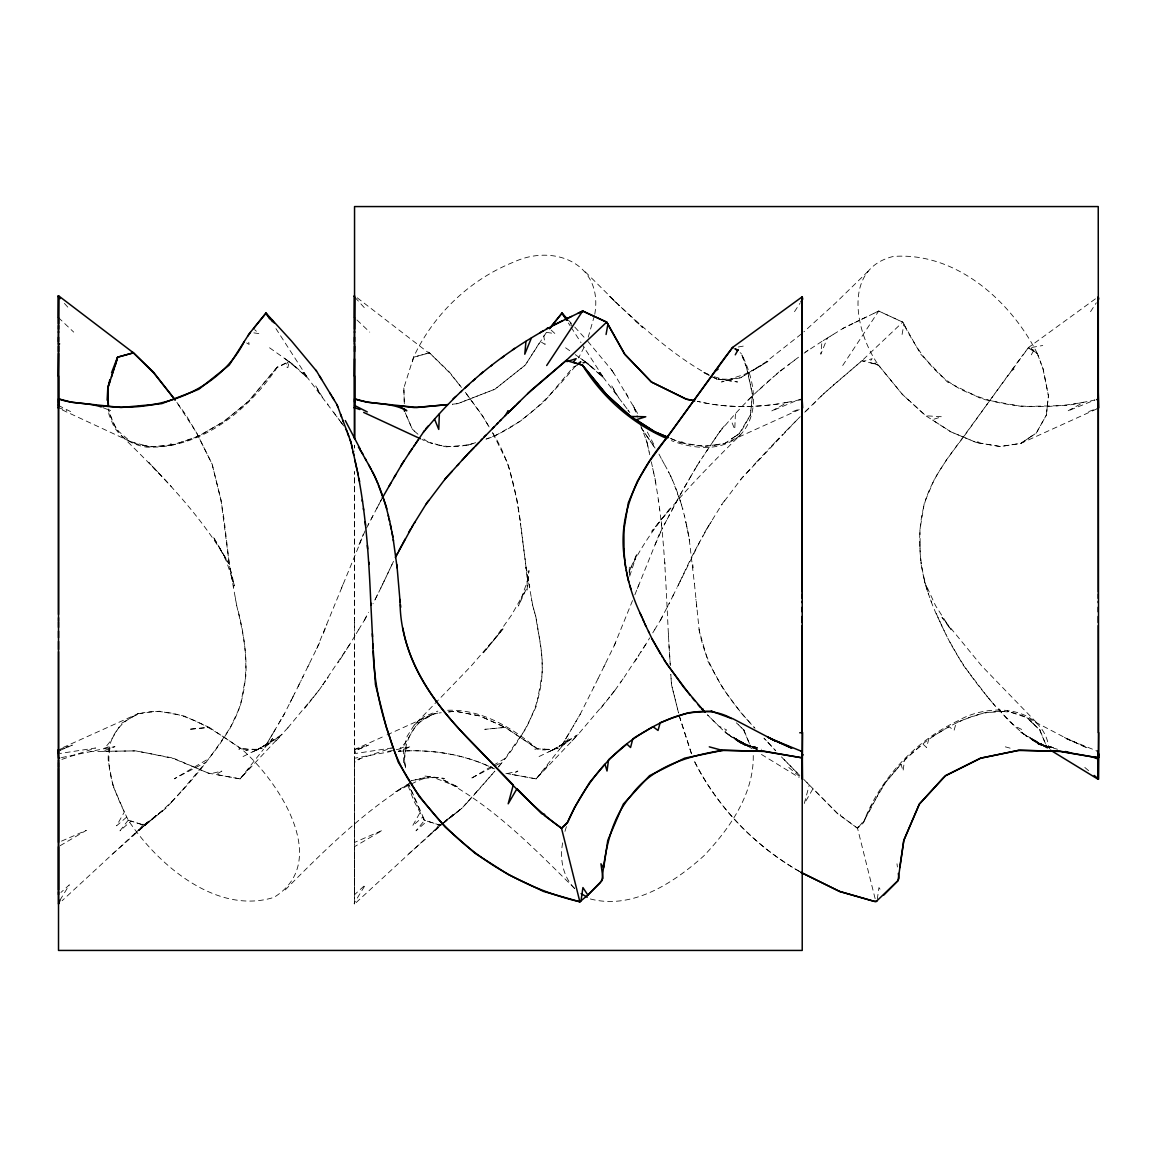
<?xml version="1.0" encoding="UTF-8"?>
<svg xmlns="http://www.w3.org/2000/svg" width="1157" height="1157" viewBox="0 0 1157 1157"><rect width="100%" height="100%" fill="white"/><g stroke="black" fill="none" stroke-linecap="round" stroke-linejoin="round"><path stroke-width="0.75" stroke-dasharray="5 3.75" d="M354.548 649.54L354.548 641.34M354.548 637.724L354.548 631.086M354.548 627.47L354.548 621.642M354.548 620.817L354.548 617.664M354.534 892.712L354.534 883.485M354.548 614.512L354.505 471.608L354.548 904.036L440.817 824.449L439.805 825.129L424.243 820.154L414.22 801.613L407.293 783.766M354.548 651.608L354.548 758.225L391.182 751.486M594.785 314.198C603.39 264.085 554.521 243.216 513.809 262.046C469.944 279.517 433.47 314.314 413.599 357.094L403.836 388L404.314 403.692M920.177 543.371L919.916 529.906L924.342 502.818L934.842 478.275L946.383 460.023L1028.645 347.404L1096.807 297.841M940.048 621.844C920.929 584.097 912.772 538.251 926.468 497.423C934.523 474.544 949.752 455.352 964.143 436.16M920.017 548.751L920.162 544.036M354.548 749.779L355.242 752.585L354.548 751.038L368.389 745.122L354.548 750.792L354.548 749.562L385.512 735.592M735.404 413.859L734.767 429.406L730.588 419.123C751.819 394.624 776.26 372.988 802.698 354.23M629.119 572.165L629.365 567.075L629.379 574.899M827.4 338.032L821.991 341.358L820.805 354.216L827.4 338.032L844.06 327.807L858.812 320.663M108.237 760.597C106.806 729.185 132.621 707.665 162.862 711.96C192.698 714.607 217.285 732.743 241.379 748.868C277.506 779.905 332.261 861.285 273.978 897.355C216.721 915.332 157.8 864.829 128.225 820.154C117.392 797.303 104.361 772.095 110.378 746.178L103.913 748.42C111.694 741.839 115.15 732.005 121.413 723.892M404.704 762.868L405.789 768.87C400.25 744.674 414.712 715.156 441.265 712.726M562.664 842.86C559.352 859.694 563.401 879.103 576.866 890.601M404.27 760.597L406.411 746.178L399.946 748.42C407.727 741.839 411.183 732.005 417.431 723.892M877.281 899.293L878.958 887.578L881.909 892.047M902.084 334.474L903.95 324.032L902.72 322.138L878.698 311.031L878.033 312.043M412.384 361.808L413.656 357.166L429.435 352.813L449.856 373.06L461.932 388.072M594.365 315.832L588.219 337.193M269.567 347.794L289.192 361.664L287.833 367.666L285.721 366.407L287.529 362.329L289.192 361.664L307.892 378.209L337.28 417.301M584.835 363.124L585.225 361.664L573.105 353.102M629.683 576.244L637.189 553.176L629.422 570.878C640.255 547.796 655.036 526.854 671.19 507.2L651.781 531.338L661.327 519.638M1041.734 365.308L1037.337 353.521L1028.472 348.011L1042.746 345.509M564.963 831.377L567.292 823.683M875.126 898.656L857.525 828.238L863.209 823.046C880.058 778.386 915.1 741.044 958.256 720.652C988.57 702.906 1041.662 704.787 1048.821 746.829L1038.465 744.255L1034.242 741.406L1047.548 747.292L1029.86 737.573L1043.238 745.73M803.753 779.355L837.798 813.805L857.525 828.238L858.393 826.416L857.756 827.862C871.669 813.559 876.326 791.07 890.861 776.26C903.906 759.368 919.757 744.689 937.835 733.35C963.492 717.138 997.522 702.892 1026.881 717.673L1071.512 741.058L1063.63 737.038L1087.797 748.16L1066.479 738.658L1096.605 750.85M863.787 822.135L870.512 807.702M316.685 648.759L365.077 530.832M359.06 544.629L363.312 534.158M614.165 645.751L633.573 597.981M655.093 544.629L662.599 527.968M323.324 633.472L326.881 624.578M634.846 594.799L659.345 534.158M341.329 588.537L342.862 584.733M637.362 588.537L638.881 584.733M584.184 347.129L578.543 357.961M583.099 363.327L585.225 361.664L603.911 378.209L626.993 408.739M614.989 690.252L621.381 681.213M357.238 297.812L429.204 353.319L428.018 351.728M383.878 581.667L393.568 561.217L381.232 587.221M699.768 541.751L676.527 588.696M382.895 583.678L380.494 588.696M677.539 586.642L678.928 583.678M364.354 620.253L368.591 612.284M660.387 620.253L669.281 603.245M319.607 642.757L296.77 689.21M615.625 642.757L597.402 679.983M698.481 544.152L708.966 525.365M307.878 666.779L309.338 663.8M603.911 666.779L605.371 663.8M679.911 581.667L691.365 557.486M302.599 677.496L303.206 676.267M299.157 684.423L294.558 693.65M300.762 681.213L301.37 679.983M380.957 587.785L372.973 603.809M566.67 737.269L580.264 714.173L595.19 684.423M598.01 678.74L593.584 687.648M672.81 596.173L676.975 587.785M292.316 698.119L295.99 690.787M376.025 597.677L377.544 594.655M673.562 594.655L668.992 603.809M293.126 696.514L283.855 714.881L263.304 749.534M290.103 702.53L291.521 699.725M375.172 599.398L375.591 598.531M366.581 527.968L373.494 514.691M284.694 713.276L282.684 716.819M660.228 532.495L669.527 514.691M665.477 522.357L664.089 525.104M368.056 525.104L368.75 523.731M704.613 532.683L706.855 528.633M694.706 551.253L697.237 546.364M381.275 499.867L371.122 519.204M379.004 504.235L375.88 510.15M366.219 616.869L365.062 619.067M662.238 616.869L661.095 619.067M702.27 537.137L702.993 535.763M667.199 607.266L668.095 605.545M693.766 553.017L691.814 556.662M380.422 501.473L382.331 497.915M671.899 510.15L679.376 496.179M667.155 519.204L681.936 491.754M797.665 419.21L741.767 478.203L721.809 504.597M1031.306 354.809L1034.199 349.588M680.388 494.429L689.326 478.926M684.206 487.777L686.766 483.351M688.589 480.213L691.886 474.5M690.064 477.639L699.999 460.804M170.614 443.767L173.217 444.852L198.599 436.131L223.894 421.481L248.249 401.595L277.347 366.986L287.529 362.329L276.798 367.969C247.916 410.677 200.537 449.176 146.505 447.137A123.625 71.372 -45 0 1 113.776 426.268L109.047 414.857L108.281 410.012M693.723 471.362L695.241 468.73M140.908 827.79L143.02 824.131L143.786 825.129L62.116 900.71M436.941 827.79L439.053 824.131L439.805 825.129M278.49 723.978L279.054 723.024M574.523 723.978L575.072 723.024M281.108 719.524L279.806 721.737M696.76 466.083L711.136 444.418M578.717 716.819L580.264 714.173M274.122 731.426L275.294 729.445M568.463 734.276L559.323 749.519M571.327 729.445L570.025 731.658M565.628 739.005L566.062 738.282M573.221 726.191L573.973 724.933M575.839 721.737L576.591 720.449M358.829 629.336L355.098 635.598M652.765 632.865L654.848 629.336M870.599 807.543L885.756 782.291L901.043 764.184L903.053 771.01L904.6 759.686L922.896 744.023L926.583 747.523L928.782 738.99L931.052 737.313L949.044 726.726L954.077 730.457L956.188 722.72L968.669 717.875L984.405 712.741L1007.458 711.15M273.876 731.875L267.383 742.707L272.662 738.6L263.536 749.201M564.052 741.666L564.688 740.61M707.665 527.375L722.431 503.584M347.852 647.428L355.286 635.294M643.87 647.428L649.713 637.912M358.525 629.827L364.889 619.385M1037.337 353.521C1010.683 300.704 955.566 251.662 893.204 256.478C841.674 269.017 855.761 333.129 878.525 365.207L902.417 394.436L925.831 415.782L941.784 416.751L932.094 419.774L925.831 415.782L910.328 401.739M654.558 629.827L660.907 619.385M59.962 900.204L69.362 884.816L60.931 892.466M349.848 644.232L321.154 687.157M645.881 644.232L624.216 677.207M502.919 628.974L483.467 652.808L502.919 628.974L471.188 665.998L414.249 725.034L407.148 736.286L403.489 750.286L403.533 766.267M342.891 655.195L339.768 660.097M638.172 656.381L638.924 655.195M338.234 662.513L339.001 661.298M635.019 661.298L636.986 658.232M318.97 690.252L322.441 685.32M346.536 649.525L346.999 648.788M343.643 654.023L345.307 651.434M710.268 523.354L711.598 521.272M640.559 652.62L641.325 651.434M794.497 311.696L799.993 303.264M1090.53 311.696L1096.315 302.816M842.701 365.511L878.698 311.031L902.72 322.138C917.703 352.422 938.833 382.215 971.735 394.103C1010.22 410.533 1054.649 408.985 1094.956 399.96L1067.419 411.154L1083.776 402.231L1066.971 405.528L1022.007 406.526L982.336 399.179L947.409 381.998L920.726 354.187L908.158 331.857M717.759 434.656L702.878 456.581M720.623 430.447L711.96 443.189M719.48 432.111L730.588 419.123M743.662 476.178L741.767 478.203M620.195 682.89L624.447 676.888M324.177 682.89L325.348 681.213M328.198 677.207L327.243 678.537M276.566 368.013L248.249 401.595L223.894 421.481L198.888 435.958M287.963 727.724L240.078 778.878L216.157 774.496L221.884 771.068L211.297 773.57L208.434 773.165L174.938 758.833L148.009 753.221L135.673 750.893L102.279 751.312L114.962 746.641L90.13 751.515L135.673 750.893L171.41 757.719L208.434 773.165L240.078 778.878L251.951 765.24M322.745 684.901L323.454 683.903M505.884 773.339L536.11 778.878L547.97 765.24M287.775 727.941L318.797 690.469L312.491 698.452M507.316 773.57L517.917 771.068L512.189 774.496L536.11 778.878L578.153 734.406L607.888 699.276M662.194 518.625C686.289 489.006 713.189 461.845 740.278 434.989C761.234 412.557 754.031 378.223 741.304 353.521L740.118 352.697M493.46 640.559L511.481 615.162L526.189 589.26L518.481 606.008L527.057 582.159L528.98 570.575L527.014 590.099L527.216 578.645L525.885 567.205L532.77 605.69M740.682 479.634L741.579 478.448M964.2 436.059L1010.538 371.787L1014.053 368.982L1011.261 370.732L1021.559 356.66M276.624 367.94L277.347 366.986M311.855 699.276L308.514 703.528M722.85 502.861L724.73 500.446M614.815 690.469L605.834 701.894M1028.645 347.404L1021.631 356.558M307.719 704.541L302.744 710.832M603.737 704.541L598.762 710.832M610.997 695.343L614.005 691.51M240.078 778.878L263.463 749.317M536.11 778.878L559.496 749.317M498.826 766.455C523.586 737.356 544.368 701.793 542.098 662.325C543.313 655.976 529.776 582.246 538.714 634.369C541.548 648.122 542.864 662.05 541.838 676.136L536.429 705.9L525.828 728.765L504.958 758.529L492.925 765.587M608.51 698.452L609.753 696.904M724.803 732.048L726.524 729.879L718.757 726.075L707.433 714.824L724.803 732.048L752.903 749.215M943.967 630.319C957.446 659.49 977.101 685.248 998.115 709.342L998.881 708.735C1004.536 717.412 1015.094 726.856 1023.757 734.059L1020.836 732.048L1022.557 729.879L1014.79 726.075L996.553 707.592M740.596 743.04L743.184 743.763A3.731 2.357 -69.9 0 1 743.676 743.647M1038.465 744.255L1039.217 743.763A3.731 2.357 -70.1 0 1 1039.695 743.633L1041.502 744.182L1035.038 740.856L1049.703 748.073L1038.465 744.255L1047.924 747.538M498.305 767.077L501.936 762.246L494.039 766.397M724.484 425.79L721.766 428.77M559.554 749.201L568.694 738.6L563.416 742.707M171.583 802.076L166.073 808.092L138.276 830.581C175.662 802.524 206.235 765.746 230.981 726.307C251.676 690.223 247.627 646.937 237.46 608.264M275.93 740.972L282.134 734.406M442.48 823.929L462.091 808.092L494.878 771.112L478.029 790.535M571.963 740.972L578.153 734.406M171.728 801.917L181.837 790.708M467.746 801.917L477.87 790.708M755.81 462.829L753.337 465.577M756.606 461.947L769.911 447.745M467.616 802.076L462.091 808.092L442.22 824.059L459.908 809.582M750.069 469.221L745.18 474.558M747.755 400.336L751.79 396.446M181.924 790.621L205.903 762.246L174.331 778.806L208.925 758.529L218.774 745.701L229.809 728.765L240.396 705.9L245.805 676.136C247.309 651.854 242.131 627.788 236.375 604.344M775.754 441.627L782.595 434.381M774.886 442.553L770.736 446.877M546.292 332.58L525.264 365.091L494.921 389.215L457.854 403.605L452.344 404.241L457.854 403.605L494.921 389.215L525.264 365.091L540.29 341.503L545.149 344.424L543.776 336.08L545.41 333.505L546.494 332.363L555.027 333.635L550.602 329.6M786.297 430.708L789.985 426.976M821.441 395.882L803.696 413.194L810.392 406.902M285.229 889.892C323.526 851.335 362.488 812.46 408.956 783.723M791.981 424.937L800.196 416.665M813.024 404.299L815.83 401.465M354.548 749.562L364.73 746.106M776.333 374.275L778.777 372.062M823.625 393.727L862.211 360.507L902.72 322.138M868.184 271.201L835.412 303.163L803.884 331.842M784.648 432.356L785.805 431.199M820.443 396.851L833.821 384.688M842.47 328.776L844.06 327.807M112.75 853.852L157.265 814.441M408.768 853.852L451.288 816.206L444.201 821.701L445.734 820.458M758.761 390.169L765.081 384.457M766.238 383.415L773.845 376.517M155.255 816.206L134.458 833.995L156.238 815.338M452.271 815.338L453.298 814.441L442.437 823.668M209.33 727.449L240.482 748.319L238.805 749.201C246.311 748.203 254.526 750.503 262.118 748.42L259.674 748.362L243.042 756.533M539.075 756.533L554.536 749.027L553.147 749.808L577.054 735.172L572.267 738.238M430.491 833.995L441.092 824.811M414.249 725.034L424.402 716.429L437.867 711.121M833.937 384.616L862.211 360.507L878.525 365.207L902.417 394.436L910.226 401.638M158.711 813.935L166.073 808.092M454.744 813.935L462.091 808.092M801.28 334.04L765.558 362.213L741.001 377.529L767.901 361.476L753.236 370.269M138.276 830.581L163.889 809.582M434.294 830.581L441.121 825.028M670.236 438.315L680.258 442.466L682.138 441.699M978.171 441.699L976.291 442.466L950.953 431.879L932.094 419.774L950.765 431.792M413.541 357.253L428.943 352.972M143.786 825.129L149.716 820.458L143.786 825.129L128.225 820.154L126.749 817.03L116.568 825.823L124.349 811.997L113.588 787.179M780.093 371.079L784.084 368.1M792.053 362.17L794.729 360.16M821.991 341.358L805.59 352.075M804.144 353.16L810.623 348.315M788.062 365.149L789.363 364.18M267.209 743.965L265.908 744.833L273.5 740.017L267.253 745.05L281.021 735.172L259.674 748.362M555.432 748.492L556.43 747.957L553.552 749.577L537.412 748.868L505.349 727.449L480.01 715.995L455.337 711.237L447.079 712.061M740.278 434.989C721.361 452.17 693.535 448.988 671.393 440.629M735.505 436.218L724.788 443.391L717.456 444.49M1030.67 436.796L1036.267 433.065L1046.463 414.929L1036.267 433.065L1020.821 443.391L1000.299 446.515L991.766 445.127L976.291 442.466L950.953 431.879M733.581 437.52L731.6 438.836M563.228 743.965L561.926 744.833L569.519 740.017L563.271 745.05L571.442 738.817M1025.782 440.065L1029.6 437.52M263.782 746.034L266.79 744.255M262.306 746.887L259.226 748.637L262.191 746.959M734.637 436.796L737.718 434.743M739.077 433.832L750.43 414.929L740.234 433.065L736.373 435.654M560.089 745.846L559.178 746.395L562.808 744.255M558.339 746.887L555.244 748.637L558.224 746.959M1020.937 443.305L1024.668 440.817M121.89 723.125L138.146 713.623L60.121 748.839M417.923 723.125L434.164 713.623L440.658 712.813M830.422 336.181L833.083 334.547M575.55 366.06C550.906 395.231 523.47 425.95 485.998 439.139M263.145 746.395L264.056 745.846M410.489 782.754L395.52 791.706L418.718 780.397L430.202 776.376L411.429 780.744L422.479 778.401L433.47 777.562L444.389 778.415L424.72 776.014L435.9 778.372L458.664 787.31L441.902 779.167C494.068 806.472 535.416 849.701 576.851 890.673M60.063 845.738L86.341 830.35L60.164 841.703M491.421 766.469L470.364 778.806L492.463 767.221M494.921 435.958L519.927 421.481L544.282 401.595L573.38 366.986L577.733 365.12M258.676 748.926L257.114 749.808L258.517 749.027M354.548 893.551L354.548 904.036L354.1 903.284L365.395 884.816L354.548 894.65L354.548 891.772M800.586 399.613L787.758 402.231L771.386 411.154L797.202 400.279L802.22 399.281M258.242 749.114L255.668 750.503L257.997 749.273M554.275 749.114L551.701 750.503L554.029 749.273M756.288 368.374L744.616 374.29L721.52 381.969L740.364 377.804L729.286 379.25L718.251 379.077L737.559 381.969L718.251 379.077M252.776 751.862L257.765 749.36M548.808 751.862L553.798 749.36M854.473 322.76L867.519 316.454M849.267 325.291L852.781 323.584M874.041 313.287L878.698 311.031M861.459 319.375L877.989 311.378M844.899 327.402L845.738 326.997M799.227 409.636L724.788 443.391C706.334 448.164 686.81 445.807 669.541 438.011M1096.749 408.956L1020.821 443.391L1000.299 446.515L977.043 442.61M387.031 734.897L434.164 713.623M582.578 362.763L583.562 362.329M60.063 750.387L72.356 745.122L60.063 750.155M486.591 438.937L494.343 436.232M792.733 411.574L799.342 409.115M1088.751 411.574L1097.024 408.493M494.473 768.884C464.767 754.277 431.185 748.926 398.297 751.312L410.995 746.641L386.727 751.645M58.168 749.91L68.697 746.106M472.924 443.55L468.325 444.997L466.647 443.767M475.599 442.654C458.1 448.757 438.59 447.672 421.929 439.458M61.885 759.382L95.583 748.001L60.28 753.438M198.31 436.232C176.891 444.794 152.724 451.375 130.51 441.598L60.034 408.884M554.709 748.926L558.151 748.42L555.707 748.362M61.422 757.604L90.709 751.645M787.758 402.231C758.023 407.828 726.972 408.378 697.44 401.305M778.155 404.039C751.992 407.553 724.022 407.871 697.7 401.349M784.287 402.853L786.008 402.549M738.311 346.984L746.713 345.509M716.892 444.563L705.22 446.385M744.501 730.255L743.532 729.749L750.517 746.222L756.924 747.523L750.517 746.222L743.85 730.024L738.296 724.629L743.647 729.807M1040.533 730.255L1039.55 729.749L1046.535 746.222L1052.957 747.523L1046.535 746.222L1039.868 730.024L1026.881 717.673L1007.328 711.092L1008.832 711.772M138.218 713.594L159.304 711.237L174.36 714.057L183.977 715.995L209.142 727.348L188.736 729.344L209.229 727.391M149.875 446.877L172.248 444.953M445.908 446.877L468.267 444.953M447.614 710.268C481.225 708.937 512.508 727.883 537.412 748.868L545.005 749.201L541.823 750.531L548.056 749.288L553.552 749.577M448.583 711.931L455.337 711.237L480.01 715.995L505.161 727.348L484.769 729.344L505.247 727.391L536.515 748.319L534.823 749.201L537.412 748.868M398.297 751.312C430.635 749.027 463.639 753.843 492.94 768.219M743.777 743.532L745.47 744.182L740.364 742.968L726.9 733.596L728.664 734.753L727.912 734.333M241.379 748.868L248.986 749.201L245.79 750.531L252.024 749.288L257.519 749.577M253.875 332.869L259.009 333.635L254.583 329.6M681.025 442.61L704.266 446.515M1047.157 746.511L1046.087 746.193L1057.512 749.244M757.011 749.302L742.447 744.255L761.494 749.244M590.33 898.96C632.619 909.937 673.62 882.993 703.745 855.949C730.544 827.776 756.056 791.084 753.019 750.43M1046.535 746.222L1054.403 747.769L1048.546 746.627L1049.37 746.988M750.517 746.222L758.37 747.769L752.585 746.598L753.352 746.988M1046.087 746.193L1043.744 745.643L1048.734 747.538M751.124 746.511L747.711 745.643M1047.635 746.366L1051.496 747.277L1047.837 746.366M751.602 746.366L755.478 747.277L751.804 746.366M612.53 371.05L611.619 370.023L615.423 375.808M752.426 746.612L754.031 747.017L752.513 746.627M1047.056 746.222L1048.821 746.829M751.023 746.222L752.788 746.829L750.112 746.207M408.956 785.661L408.623 783.983L424.576 820.241L416.014 830.827L427.005 821.094L438.705 824.739M128.225 820.154L119.995 830.827L130.972 821.094L142.673 824.739M432.617 443.261L430.505 442.683M437.52 444.592L435.032 443.912M441.063 445.561L442.075 445.835M444.476 446.486L443.088 446.11M145.044 445.561L149.195 446.689M1005.303 746.843L1013.59 749.1M427.888 441.974L422.016 437.708M438.792 444.924L439.92 445.243M143.902 445.243L130.51 441.598L116.394 429.435L108.512 411.169L108.454 409C110.739 416.491 113.357 425.212 118.52 431.272M714.303 376.763L726.046 380.219M742.447 744.255L749.678 746.265M878.525 365.207L874.851 363.978L876.847 361.823L873.969 363.761L869.355 362.257L872.176 358.656L863.006 361.577L862.211 360.507M58.052 407.568L66.759 410.504M741.102 743.387L738.282 741.449M756.49 749.085L751.949 747.422L757.271 749.374L737.284 739.757L750.083 746.771L735.563 738.672L748.651 746.251L733.842 737.573L747.205 745.73M738.166 741.348L739.742 741.955L736.879 740.552M102.828 407.582L110.783 410.735L107.89 409.072M1034.879 741.333L1022.933 733.596L1027.112 736.647M738.846 741.333L735.143 739.41L740.74 741.941L731.557 736.98M708.359 374.376L702.415 371.99L711.324 376.387M1049.486 747.87L1044.814 745.817L1049.558 747.899M1032.912 740.552L1035.775 741.955L1031.176 739.41L1036.759 741.941L1027.59 736.98M1048.821 747.61L1044.033 745.412L1048.285 747.408M1027.011 736.59L1026.013 735.852L1027.488 736.807M730.993 736.59L730.4 736.141M712.813 377.124L718.757 380.06L710.832 375.982M58.298 405.384L71.257 411.921M709.255 375.172C671.884 354.837 640.602 325.276 609.638 296.525L619.4 305.665L585.008 271.577M730.53 736.127L728.505 734.695M1033.837 350.253L1030.974 348.691L1033.577 350.716M246.687 342.964L249.117 344.424L248.292 339.42M1020.836 732.048L1048.936 749.215M761.451 754.436L799.14 777.475M799.906 871.713C754.364 845.709 716.689 806.27 693.332 759.368M799.169 871.25C753.684 845.232 715.836 805.561 693.101 758.442M1036.744 353.116L1029.311 347.867M565.599 347.794L571.862 352.205M580.612 358.41L591.979 367.203L590.547 365.713L600.83 375.244L598.791 371.903L601.915 376.285L599.818 372.684L603.911 378.209L582.795 345.437M284.593 358.41L295.961 367.203L294.529 365.713L304.797 375.244L302.772 371.903L305.896 376.285L303.799 372.684L307.892 378.209L275.945 328.617M585.225 361.664L588.971 364.686M291.318 363.298L290.407 362.604L292.952 364.686M586.483 362.662L587.337 363.298M289.192 361.664L290.45 362.662M736.358 722.821L737.833 724.268M1033.172 723.675L1039.68 729.807M588.523 364.267L587.742 363.66M292.49 364.267L291.709 363.66M1084.818 767.438L1088.853 770.866M788.799 767.438L800.08 777.056M414.553 431.272L412.196 428.914M417.981 434.237L412.427 429.435L405.167 412.659M857.525 828.238L840.184 815.381L840.647 814.326L837.798 813.805L812.995 788.698L804.202 803.811L809.293 785.01L804.578 780.208M429.435 352.813L449.422 372.062L461.484 387.465M621.28 307.473L642.815 327.749L632.893 318.334M356.963 319.983L369.748 332.117M58.385 317.553L73.715 332.117M1036.397 722.416L981.628 665.839L941.972 617.448L951.285 630.203L935.579 605.704L924.356 581.32L928.695 594.886M121.615 435.827C161.3 474.775 201.072 515.053 228.84 563.661L213.033 536.588L228.84 563.661M781.409 756.866L799.805 775.552L781.93 757.343M465.331 392.324L483.033 416.751L489.527 427.656L481.905 414.828L464.738 391.587M694.446 583.88L699.247 630.84L708.026 661.457L723.371 689.138L740.682 712.437L752.513 725.584M157.497 471.752L148.877 462.569L171.424 486.649M754.335 727.522L753.641 726.784L754.986 728.259M568.347 320.07L571.587 323.598M574.754 327.055L585.413 338.697M1033.346 723.877L1026.881 717.673M355.011 297.407L365.164 308.601M64.416 303.409L69.131 308.601M987.283 696.586L963 664.841L948.133 638.982M991.925 702.154L988.382 697.902M993.111 703.572L994.991 705.857M587.814 341.329L611.691 370.038M751.327 724.369C726.582 697.035 705.003 665.145 698.9 628.106M623.377 403.822L624.144 404.863M327.344 403.822L328.111 404.863M342.27 423.968L336.398 416.086M339.608 420.439L338.177 418.516M641.05 427.627L654.443 447.137M340.765 421.958L343.788 425.993M333.795 412.572L335.906 415.435M628.873 411.285L627.933 409.997L629.813 412.572M646.72 435.958L649.337 439.66M652.201 443.912L655.325 448.439M642.207 429.261L643.292 430.838M644.753 433.007L645.953 434.786M650.104 440.831L650.87 442.003M568.362 323.005L570.17 325.811M571.066 327.214L581.002 342.631M570.155 322.933L572.845 327.243M637.579 413.411L613.21 372.178M625.894 393.062L627.904 396.287M664.581 464.579C678.074 487.965 685.19 514.46 689.485 540.955M618.749 397.748L611.648 385.715L616.45 394.739M322.716 397.748L315.615 385.715L320.417 394.739M661.833 459.575L664.682 464.767M670.467 475.556L673.822 483.38M492.419 432.501C521.85 478.694 518.987 535.257 529.79 587.018M903.921 324.249L907.29 330.28M658.969 454.094L662.397 460.717M668.269 471.376L668.977 472.721M647.356 432.067L654.862 446.428M492.896 433.354L508.14 464.102L516.962 499.882L520.462 521.821M220.336 549.127L226.555 561.564L234.582 585.847L229.549 565.99L221.074 500.591L212.107 464.102L196.386 432.501L176.428 401.783L185.872 414.828L196.878 433.354L212.107 464.102L220.929 499.882L224.429 521.821M936.187 613.355L942.955 628.237M941.191 624.635L941.899 626.038M946.079 634.716L947.12 636.871M941.943 626.139L945.038 632.561M424.243 820.154L422.782 817.03L412.601 825.823L420.367 811.997L409.621 787.179M405.239 412.774L411.964 428.379M678.74 496.917L677.771 494.429M930.662 599.962L931.515 602.175M640.573 424.937L646.994 442.162L649.844 455.236L649.149 451.982M676.093 489.729L674.791 486.215M1038.87 357.629L1039.232 358.612M746.554 367.564L752.498 394.87L750.358 415.001L752.498 394.87L747.263 369.445L741.304 353.521L745.715 365.308M635.164 410.431L633.053 404.748L637.623 417.07M1042.934 368.505L1048.43 395.882L1043.281 369.445L1040.317 361.505M1037.916 355.083L1038.494 356.645M679.998 500.171L682.905 509.008M646.04 439.544L647.284 443.521M677.337 493.157L677.698 494.256M926.931 588.913L925.86 585.384M924.139 579.643L924.819 581.899M928.218 593.281L928.449 594.091M532.394 604.344L535.619 615.987M533.493 608.264L534.881 613.297M236.737 605.69L229.549 566.062L224.53 523.08M679.217 715.648L692.06 755.535L679.607 717.08M526.175 568.347L520.563 523.08M651.319 461.817L653.098 470.017M652.707 468.383L654.226 475.006M678.566 713.016L671.465 684.539L670.814 674.386L671.465 684.539L678.523 712.77M647.573 444.895L648.368 448.439M653.488 471.666C666.475 535.474 665.665 600.931 670.322 665.637M686.246 524.352L687.345 529.327M685.667 521.503L685.985 523.051M684.308 515.415L684.582 516.716M654.978 478.362L655.86 483.105M687.88 531.902L688.95 536.935M921.29 565.296L924.11 579.498M230.142 568.347L233.757 587.018M112.923 785.661L108.671 762.868M689.283 539.596L694.431 583.764M659.389 508.415L659.62 510.02M658.217 499.954L658.449 501.588M896.979 863.787L897.427 866.998M695.979 600.107L695.892 599.369M692.754 564.529L693.188 567.928M531.41 597.706L531.714 600.353M235.377 597.706L235.695 600.353M696.5 604.634L696.789 607.223M669.816 656.916L669.339 651.131M661.573 525.206L661.269 521.677M920.017 548.765L920.148 550.37M920.813 560.682L920.191 551.108M920.943 562.418L921.073 564.168M668.384 633.718L668.544 636.697M669.99 660.575L670.178 664.234M669.122 648.18L668.905 643.928M664.885 562.201L664.986 564.327M403.836 388L404.372 405.384M354.548 448.149L354.548 445.243L354.548 451.158M354.548 883.369L354.548 846.649L382.374 830.35L354.548 842.412L354.548 762.405L360.391 758.37L354.548 761.422L354.548 752.527L354.534 753.641L391.601 748.001L354.548 760.525L354.548 889.993M1047.259 406.7L1046.376 415.001L1048.502 395.115L1047.259 406.7M561.347 745.122L560.552 745.614L561.29 745.166M260.397 747.957L259.486 748.463L260.397 747.957M1022.817 733.364L1021.92 732.844L1022.802 733.495M726.784 733.364L725.887 732.844L726.77 733.495M766.252 740.581L763.982 738.166L775.653 750.705L766.252 740.581"/><path stroke-width="1.5" d="M58.515 649.54L58.515 641.34M58.515 637.724L58.515 631.086M58.515 627.47L58.515 621.642M58.515 620.817L58.515 617.664M58.052 407.568L58.515 408.19L58.515 405.124M58.515 404.646L58.515 403.605M58.515 614.512L58.515 343.904M58.515 351.598L58.515 346.247M58.515 341.677L58.515 337.179M58.515 332.594L58.515 331.452M58.515 329.152L58.515 296.901M354.548 351.598L354.548 346.247M354.548 341.677L354.548 337.179M354.548 332.594L354.548 331.452M354.548 329.152L354.548 296.901M802.22 622.567L802.22 616.406M802.22 611.836L802.22 607.251M802.22 602.681L802.22 601.278M802.22 598.429L802.22 593.859M1098.239 622.567L1098.239 616.406M1098.239 611.836L1098.239 607.251M1098.239 602.681L1098.239 601.278M1098.239 598.429L1098.239 593.859M802.22 377.298L802.22 296.799L732.627 347.404L649.496 461.339L637.464 481.11L628.323 502.818L623.898 529.863L623.985 548.751M802.22 384.442L802.22 592.124M802.22 383.271L802.22 378.498M1098.239 384.442L1098.239 592.124M1098.239 383.271L1098.239 296.799L1098.774 299.041M59.672 757.965L58.515 758.225L58.168 749.91M58.515 317.683L58.515 323.772M354.548 317.683L354.36 343.904M58.515 406.266L58.515 398.832L71.662 402.274L121.037 407.495L156.325 404.241L161.835 403.605L193.161 391.543L198.888 389.215L229.231 365.091L249.377 333.505L265.965 313.128L272.459 321.762M354.071 407.568L354.548 408.19L354.548 398.832L367.695 402.274L417.07 407.495L447.687 404.617L414.235 407.568L398.124 405.76L406.816 410.735C390.733 401.595 371.614 405.268 354.664 398.861M802.235 299.865L801.801 393.047L802.654 407.886M1098.253 299.865L1098.253 391.138M1098.239 391.876L1098.687 407.886M58.515 651.608L58.515 761.422M354.548 343.904L354.259 375.953M58.515 842.412L58.515 768.364M802.22 408.045L802.22 399.281L800.586 399.613M1098.239 408.045L1098.239 399.281L1096.605 399.613M1098.6 779.196L1098.239 206.568L354.548 206.568L354.548 438.546L354.548 375.909M802.22 778.892L802.611 732.54L799.733 732.786M624.78 560.682C616.681 513.708 638.592 470.957 668.11 436.16M58.515 749.779L58.515 750.792M439.371 413.859L438.749 429.406L434.555 419.123C470.292 378.368 514.171 344.612 562.779 320.663M58.501 753.641L58.515 751.038M107.124 400.206L107.803 388L109.872 379.568M802.22 759.108L802.582 779.196M525.958 341.358L524.772 354.216L531.367 338.032M1094.218 775.45L1098.239 778.892L1098.239 759.108L1093.452 757.329L1098.846 757.372L1098.239 755.058L1099.15 754.986L1097.284 751.197L1098.239 751.443L1098.239 757.864L1060.231 751.472L1019.736 750.141L980.644 758.168L945.573 775.667L919.352 804.086L903.805 840.372L898.006 880.636L875.907 901.795L839.649 891.468L800.644 872.19M899.712 867.779L903.805 840.372L919.352 804.086L942.68 778.444L945.573 775.667L980.644 758.168L1018.319 750.401M606.066 334.474L607.931 324.032L606.687 322.138L582.665 311.031L582 312.043M58.24 375.953L58.515 353.435M802.22 751.443L802.22 754.465L803.117 754.986C800.76 755.391 803.594 751.327 801.266 751.197L802.22 751.558L770.461 738.658L791.764 748.16L767.597 737.038L775.494 741.058L732.482 718.526M115.035 365.872L117.609 357.18L133.417 352.813L153.838 373.06L175.271 400.105L153.389 372.062L133.417 352.813L58.515 295.758L57.85 296.163L60.106 298.651M132.925 352.972L117.638 357.166L116.105 362.604M733.278 347.867L732.453 348.011M1098.644 732.54L1098.239 779.355L1050.354 750.083M108.194 386.785L112.099 374.868M111.361 377.11L112.836 372.583M113.719 369.907L115.845 363.399M107.803 388L108.339 405.384L107.803 388L108.599 385.57M109.279 383.502L110.291 380.393M112.663 373.118L114.225 368.331M111.52 372.829L117.508 357.253M372.872 643.928C373.335 675.023 378.657 705.64 389.07 734.941C396.504 762.593 411.516 787.7 430.086 809.307C467.717 855.746 521.807 888.243 579.874 901.795L587.843 895.041L582.926 887.578L581.016 900.956L579.874 901.795L561.507 828.238L567.176 823.046C583.678 785.849 609.753 751.963 645.302 731.253C670.25 715.952 704.338 702.762 731.904 718.627L711.295 711.092L712.799 711.772M133.417 352.813L131.999 351.728M400.062 601.076C399.917 655.629 432.053 702.068 468.947 739.251C499.029 769.607 526.695 803.291 561.507 828.238L567.754 822.135L574.494 807.702M395.332 557.486L412.933 525.365M401.016 546.726L398.673 551.253M408.58 532.683L410.822 528.633M397.748 553.017L396.591 555.158M402.448 544.152L405.254 538.96M58.385 317.553L58.515 295.758L58.515 950.432L802.22 950.432L802.22 296.799L802.741 299.041L800.904 301.861M354.418 317.553L354.548 295.758L353.883 296.163M452.185 471.275L445.734 478.203L425.79 504.597M735.274 354.809L738.18 349.588M401.219 546.364L401.826 545.251M390.733 483.351L382.331 497.915L383.343 496.179M395.853 474.5L388.911 486.475M394.031 477.639L403.981 460.804M400.727 466.083L409.376 452.85M59.962 900.204L58.515 904.036L58.515 891.772M505.204 415.609L508.183 410.721L507.677 413.194L500.113 420.743M426.412 503.584L411.646 527.375M574.566 807.543L589.723 782.291L605.01 764.184L607.02 771.01L608.568 759.686L626.863 744.023L630.551 747.523L632.763 738.99L635.034 737.313L653.025 726.726L658.044 730.457L660.17 722.72L672.636 717.875L688.372 712.741L711.439 711.15M244.272 341.503C218.384 392.483 156.224 413.251 102.105 405.76M247.743 336.08L250.462 332.363M414.235 523.354L414.915 522.313M546.683 365.511L582.665 311.031L606.687 322.138L624.708 354.187L651.391 381.998L686.303 399.179L694.779 400.814M408.551 454.079L412.239 448.641M410.185 451.635L417.966 440.195M414.278 445.647L415.103 444.418M424.59 430.447L415.927 443.189M423.462 432.111L434.555 419.123M253.47 328.588L265.965 313.128L291.636 341.156L316.512 371.05L330.873 394.682M725.526 356.66L715.228 370.732L718.034 368.982L714.505 371.787L668.182 436.059M468.267 453.501L501.169 419.687M469.785 451.91L462.077 460.284M444.664 479.634L445.358 478.694M727.84 353.652L725.613 356.558M426.832 502.861L428.697 500.446M732.627 347.404L727.927 353.565M445.546 478.448L465.027 456.986M428.452 425.79L425.733 428.77M567.205 318.811L561.998 313.128L549.503 328.588L561.998 313.128L567.451 320.359M883.861 895.041L898.006 880.636L898.989 878.264L898.324 873.434M457.319 465.577L458.996 463.726M480.574 440.716L482.238 438.922M478.868 442.553L475.541 446.023M483.944 437.1L485.68 435.249M465.548 456.364L467.529 454.296M470.566 451.114L473.878 447.745M492.361 428.596L493.952 426.976M496.917 423.954L497.886 422.97M606.687 322.138L566.178 360.507L531.251 390.198L507.677 413.194L515.791 405.5M517.005 404.299L519.797 401.465M480.314 374.275L482.744 372.062M527.592 393.727L566.178 360.507L582.506 365.207L606.384 394.436L630.695 416.477L645.765 416.751L636.061 419.774L629.798 415.782L614.295 401.739M455.757 396.446L452.994 398.948M546.437 328.776L548.028 327.807M465.302 387.826L469.048 384.457M472.765 381.087L475.325 378.773M460.443 392.223L461.585 391.196M512.464 349.92L514.605 348.315M702.082 709.342L702.849 708.735L702.27 709.559L705.134 712.191M501.357 358.207L504.004 356.211M490.742 366.104L492.043 365.149M877.049 900.956L874.258 901.404L839.649 891.468M539.712 332.912L543.081 330.844M553.234 325.291L571.486 316.454M578.023 313.287L582.665 311.031M565.44 319.375L581.957 311.378M1018.565 750.459L1059.826 751.153L1098.239 757.864M722.301 750.401C688.357 755.796 652.23 766.469 631.158 795.481C610.809 818.664 604.923 850.699 601.987 880.636L587.843 895.041L600.035 882.95L602.971 878.264L600.946 863.787L603.694 867.779L607.772 840.372L623.319 804.086L649.554 775.667L684.611 758.168L723.703 750.141L764.213 751.472L802.22 757.864L802.22 755.058L802.22 757.473M59.629 343.875L58.327 343.904L58.515 325.479M802.22 757.864L763.794 751.153L722.532 750.459L709.284 746.843M694.07 400.669L686.303 399.179L651.391 381.998L624.708 354.187L607.888 324.249M315.601 370.023L316.512 371.05M354.548 405.442L367.275 411.921M543.631 891.468L579.874 901.795M58.631 398.861C71.864 404.169 87.657 402.318 101.237 406.946M1065.525 751.486L1070.543 752.874M584.328 367.449L582.506 365.207L578.818 363.978L580.828 361.823L577.936 363.761L573.322 362.257L576.143 358.656L566.988 361.577L566.178 360.507M354.548 407.727L359.885 409.52M668.529 437.577L654.848 431.85L636.061 419.774L654.746 431.792M667.546 437.129L654.934 431.879M363.66 412.413L420.381 438.749M666.779 438.474C631.997 423.592 602.378 397.285 582.506 365.207M839.476 891.382L801.136 872.494M543.443 891.382L508.487 874.663L475.137 853.374L445.17 827.11L419.297 796.667L398.239 762.145L386.525 728.071L375.432 684.539L373.306 651.131M737.804 350.253L734.955 348.691L737.544 350.716M581.103 893.638L587.25 897.181M561.507 828.238L544.152 815.381L544.614 814.326L541.765 813.805L527.462 799.4M614.193 401.638L606.384 394.436L584.386 367.507M527.39 799.328L516.977 788.698L508.183 803.811L513.274 785.01C469.54 738.687 414.698 694.084 402.867 628.106M704.946 712.278L683.498 686.983L665.42 661.818M700.535 707.592L698.163 704.873M690.15 695.256L666.562 663.655M692.363 697.902L694.706 700.723M359.769 449.147L368.664 464.767M358.424 447.137L362.951 454.094M561.998 313.128L566.54 320.185M265.965 313.128L269.61 318.782M644.883 623.927L652.302 639.387L665.145 661.37M272.329 320.07L274.122 322.933M661.949 656.279L662.657 657.407M663.771 659.172L665.998 662.73M329.875 393.062L337.034 404.748L348.749 436.16M319.404 375.808L321.617 379.438M331.885 396.287L333.896 399.599M369.329 466.069C382.388 489.049 389.2 515.024 393.467 540.955M368.548 464.579L371.05 469.265M374.434 475.556L377.789 483.38M655.527 645.1L660.416 653.821M655.151 644.42L652.1 638.982M372.236 471.376L374.044 474.818M345.321 420.584L360.348 449.292M337.757 406.772L337.034 404.748M366.379 460.717L365.236 458.432M645.172 624.635L645.866 626.038M641.846 616.811C631.404 595.653 624.737 572.411 623.999 548.765M640.154 613.355L645.028 624.274M648.47 631.447L649.005 632.561M642.815 618.923L644.015 621.844M383.632 499.26L381.304 493.157M342.674 420.063L343.325 421.741M346.189 429.493L346.825 431.127M386.004 505.667L386.886 509.008M347.476 432.79L350.961 442.162L358.207 475.006M385.7 504.9L383.965 500.171M380.942 492.043L378.353 484.971M350.007 439.544L351.251 443.521M340.505 414.076L341.59 417.07M630.898 588.913L629.842 585.384M628.106 579.643L628.786 581.899M357.065 470.017L354.895 460.153M389.07 518.987L389.591 521.257M351.54 444.895L352.335 448.439M357.455 471.666C366.292 515.545 368.967 560.48 370.905 605.111M390.227 524.352L391.312 529.327M388.275 515.415L388.55 516.716M358.945 478.362L359.625 481.514M391.847 531.902L392.932 536.935M353.131 451.982L353.811 455.236M354.548 402.086L354.548 358.872M626.212 570.054L626.443 571.24M627.846 578.326L626.675 572.397M625.156 564.732L625.735 567.668M393.264 539.596L397.155 567.928L399.946 600.107M363.37 508.415L363.602 510.02M362.184 499.954L362.43 501.588M396.735 564.529L397.155 567.928M399.859 599.369L400.177 602.03M400.467 604.634L400.756 607.223M365.554 525.206L365.236 521.677M367.362 545.439L367.666 548.953M624.91 562.418L625.04 564.168M370.804 603.072L372.511 636.697M372.352 633.718L373.089 648.18M368.852 562.201L368.953 564.327M58.515 375.909L58.53 402.766M58.515 846.649L58.515 889.993M1098.239 625.561L1098.239 732.569M802.22 625.561L802.22 732.569M58.515 762.405L58.53 767.467M58.515 760.525L58.515 894.65M404.545 411.169L404.473 409L404.545 411.169"/></g></svg>
